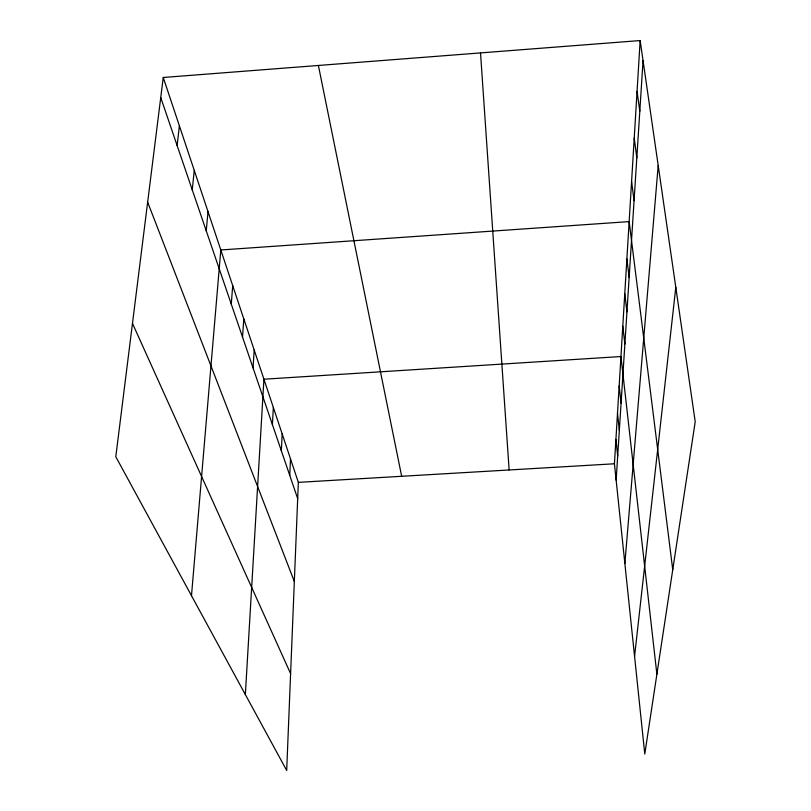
<?xml version="1.0" encoding="UTF-8"?>
<svg xmlns="http://www.w3.org/2000/svg" width="811" height="811" viewBox="0 0 811 811"><rect width="100%" height="100%" fill="white"/><g stroke="black" fill="none" stroke-linecap="round" stroke-linejoin="round"><path stroke-width="1.22" d="M163.254 77.481L298.347 482.363L286.688 770.45L115.791 456.745L163.254 77.481L640.153 40.55L695.209 421.72L644.775 754.017L614.434 463.78L640.153 40.55M289.76 475.428L290.5 458.854M281.356 450.804L282.177 433.915M272.415 424.629L273.337 407.426M245.348 694.561L263.93 379.213L620.952 356.536L656.88 674.235M253.042 367.89L254.198 350.048M616.147 480.142L643.052 60.632M242.53 337.092L243.807 318.916M231.277 304.135L232.706 285.634M191.487 595.7L220.805 249.97L629.154 221.606L672.745 569.727M624.865 563.533L658.197 165.474M206.237 230.811L208.021 211.661M192.258 189.855L194.255 170.381M634.567 656.373L675.796 287.317M177.143 145.574L179.373 125.796M298.347 482.363L614.434 463.78M132.477 323.407L290.602 673.647M147.653 202.172L294.332 581.507M160.74 97.553L297.688 498.633M318.388 65.468L401.668 476.29M637.061 91.379L639.808 111.188M634.222 138.205L636.828 157.719M631.587 181.482L634.07 200.692M626.883 258.902L629.143 277.474M624.774 293.663L626.933 311.911M622.797 326.134L624.875 344.067M619.168 385.904L621.084 403.199M617.495 413.458L619.34 430.438M615.924 439.369L617.698 456.035M480.517 52.908L509.136 469.964"/></g></svg>
